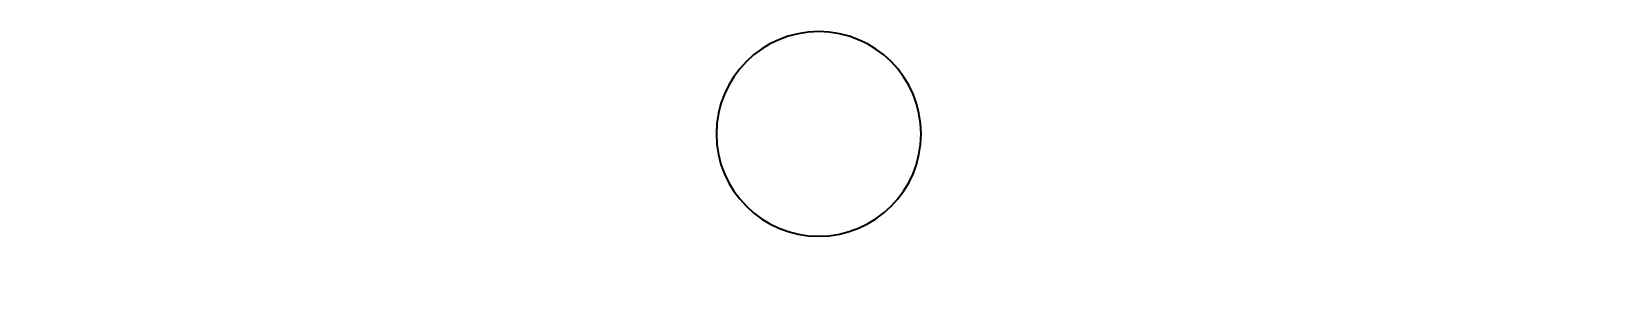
# Model space of a CAD drawing. Header units: metres. Extents: x -0.231 to 0.233, y -0.045 to 0.03.
import ezdxf

# ---------------------------------------------------------------- set-up
doc = ezdxf.new("R2010")
doc.units = ezdxf.units.M
doc.layers.add('3D_Mast_XS_Steel01', color=253, linetype='Continuous')
doc.layers.add('3D_Tekst_XS_ColBlackS', color=250, linetype='Continuous')
doc.styles.add('ISOCPEUR', font='isocpeur.ttf', dxfattribs={"height": 1})

msp = doc.modelspace()

# ---------------------------------------------------------------- linework, layer by layer
at = {"layer": '3D_Mast_XS_Steel01'}
msp.add_polyline3d([(0, 0, -0.1), (0, 0, 0.1)], dxfattribs=at)
at = {"layer": '3D_Mast_XS_Steel01', "extrusion": (0, -2.22045e-16, -1)}
msp.add_circle((0, 0), 0.03, dxfattribs=at)

# ---------------------------------------------------------------- texts
at = {"layer": '3D_Tekst_XS_ColBlackS', "extrusion": (0, -1, -2.22045e-16), "attachment_point": 5, "text_direction": (1, 0, 0), "style": 'ISOCPEUR'}
for s, insert, char_height in [('INNKOBLET', (0, -0.044, -0.095), 0.07), ('ATC', (0, -0.045, 0.06), 0.14)]:
    msp.add_mtext_dynamic_manual_height_columns(s, width=0.3376091, gutter_width=17.5, heights=[0], dxfattribs=dict(at, insert=insert, char_height=char_height))

doc.saveas('drawing.dxf')
